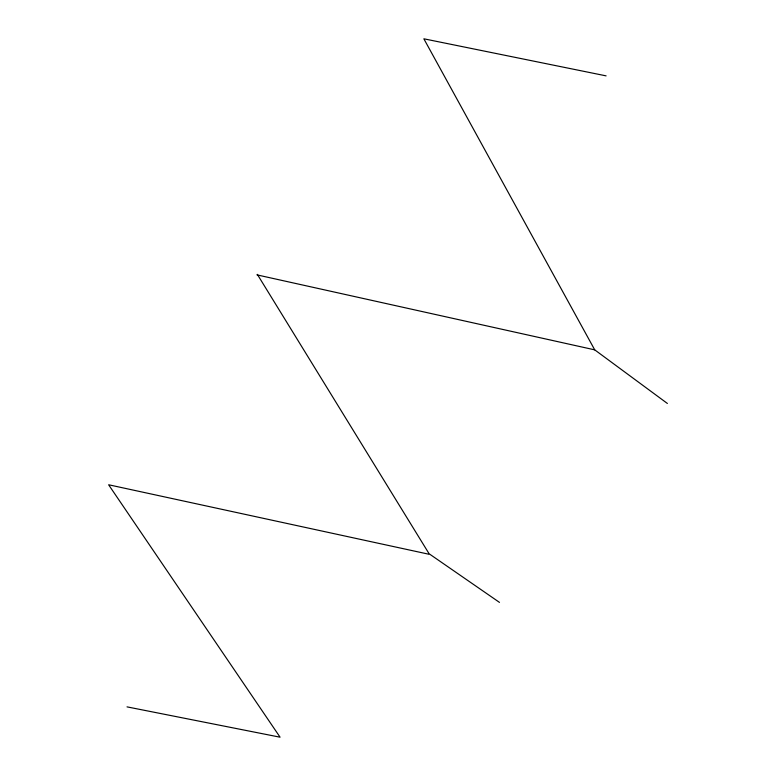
<?xml version="1.0" encoding="UTF-8"?>
<svg xmlns="http://www.w3.org/2000/svg" width="776" height="776" viewBox="0 0 776 776"><rect width="100%" height="100%" fill="white"/><g stroke="black" fill="none" stroke-linecap="round" stroke-linejoin="round"><path stroke-width="1.16" d="M127.021 706.868L280.087 737.2L108.611 484.757L428.73 554.2M606.105 75.864L423.851 38.8L594.717 349.85L667.389 403.462M256.972 274.879L594.717 349.85M499.482 602.389L429.099 553.754L257.331 274.365"/></g></svg>
